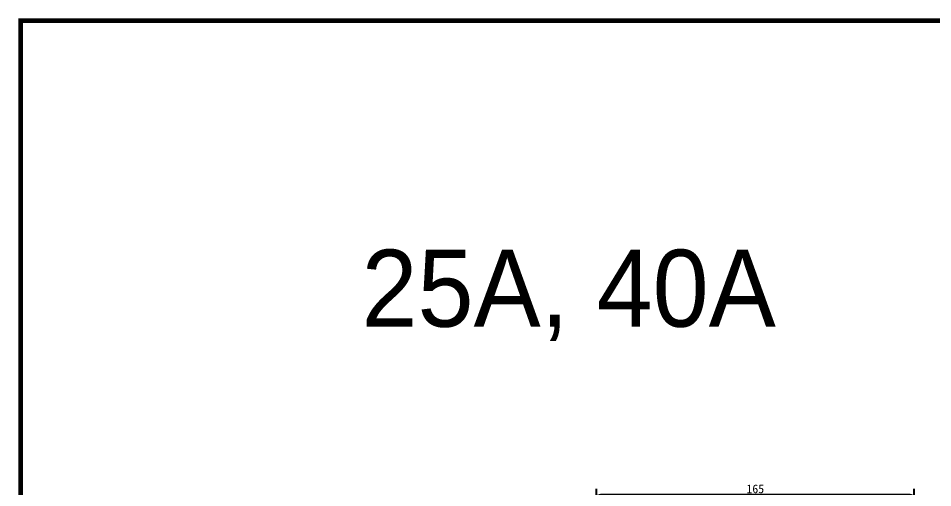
# Model space of a CAD drawing. Header units: millimetres. Extents: x 509 to 2635, y 363 to 1089.
# Drawn here: x 508.7 to 983.8, y 844.9 to 1088.7 of the extents above; entities that cross this region are included whole.
import ezdxf

# ---------------------------------------------------------------- set-up
doc = ezdxf.new("R2010")
doc.units = ezdxf.units.MM
doc.dimstyles.new('ISO-25', dxfattribs={"dimtxt": 4.5, "dimasz": 3, "dimexe": 3, "dimexo": 0.5, "dimtad": 1, "dimtxsty": 'Standard', "dimcen": 2.5, "dimclrd": 6, "dimclre": 6, "dimclrt": 1, "dimadec": 0, "dimazin": 0, "dimtfac": 1, "dimtmove": 0, "dimatfit": 3, "dimfxl": 3, "dimarcsym": 0})

# ---------------------------------------------------------------- blocks, each defined once
blk = doc.blocks.new('*D1')
at = {"color": 6, "lineweight": -2, "transparency": 16777216}
for p, q in [((809.13, 789.84), (809.13, 844.42)), ((812.13, 841.42), (971.13, 841.42)), ((974.13, 811.44), (974.13, 844.42))]:
    blk.add_line(p, q, dxfattribs=at)
at = {"color": 6, "transparency": 16777216}
for points in [[(812.13, 841.92), (812.13, 840.92), (809.13, 841.42)], [(971.13, 841.92), (971.13, 840.92), (974.13, 841.42)]]:
    blk.add_solid(points, dxfattribs=at)
at = {"layer": 'Defpoints', "color": 0, "transparency": 16777216}
for p in [(974.13, 841.42), (974.13, 810.94), (809.13, 789.34)]:
    blk.add_point(p, dxfattribs=at)
at = {"color": 1, "transparency": 16777216, "insert": (891.63, 844.29), "char_height": 4.5, "attachment_point": 5}
blk.add_mtext('165', dxfattribs=at)

msp = doc.modelspace()

# ---------------------------------------------------------------- linework, layer by layer
at = {"color": 5, "const_width": 2.52}
msp.add_lwpolyline([(509.917, 364.19), (1543.117, 364.19), (1543.117, 1087.43), (509.917, 1087.43), (509.917, 364.19)], dxfattribs=at)

# ---------------------------------------------------------------- texts
at = {"insert": (687.019, 968.513), "char_height": 40, "width": 260.89112, "attachment_point": 1}
msp.add_mtext('{\\fGulim|b0|i0|c129|p50;25A, 40A}', dxfattribs=at)

# ---------------------------------------------------------------- dimensions: what is measured, and where the dimension line sits
dim = msp.add_linear_dim(base=(974.127, 841.42), p1=(809.127, 789.339), p2=(974.127, 810.939), dimstyle='ISO-25')
dim.commit()
dim.dimension.update_dxf_attribs({"geometry": '*D1', "text_midpoint": (891.627, 844.295)})

doc.saveas('drawing.dxf')
